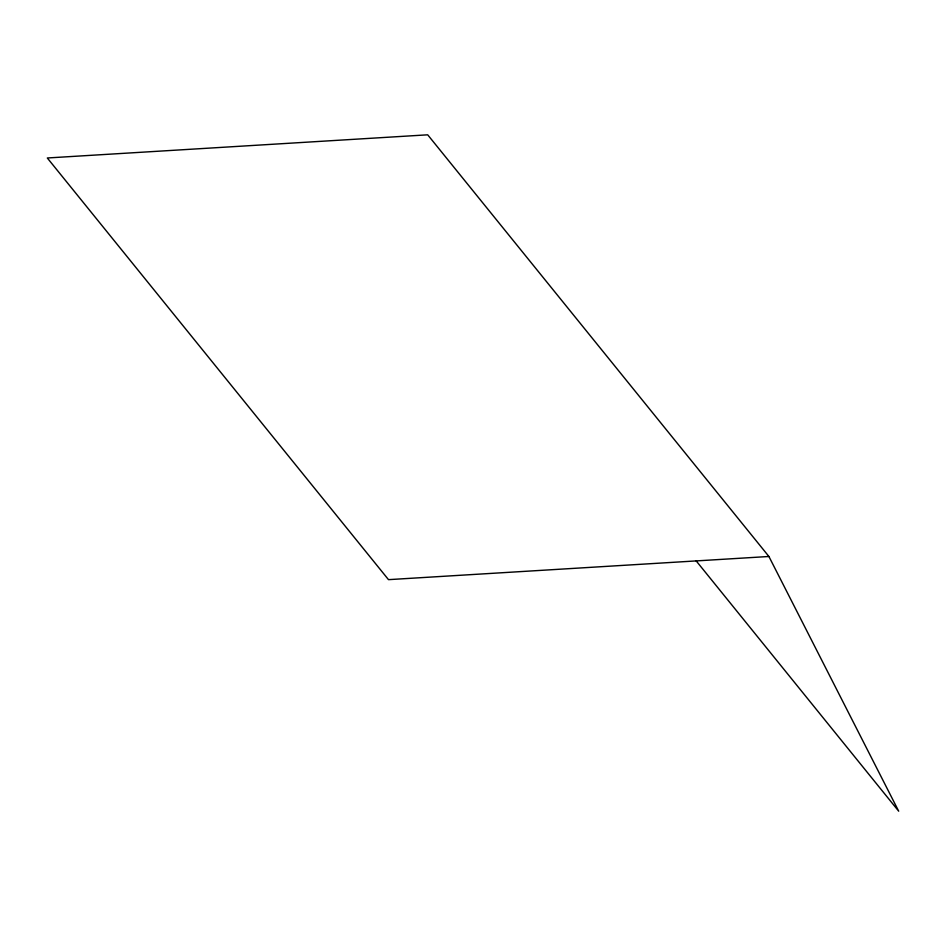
<?xml version="1.0" encoding="UTF-8"?>
<svg xmlns="http://www.w3.org/2000/svg" width="946" height="946" viewBox="0 0 946 946"><rect width="100%" height="100%" fill="white"/><g stroke="black" fill="none" stroke-linecap="round" stroke-linejoin="round"><path stroke-width="1.42" d="M768.909 556.485L388.499 579.65L47.3 157.982L427.698 134.817L768.909 556.485L898.7 811.183L696.031 560.706"/></g></svg>
